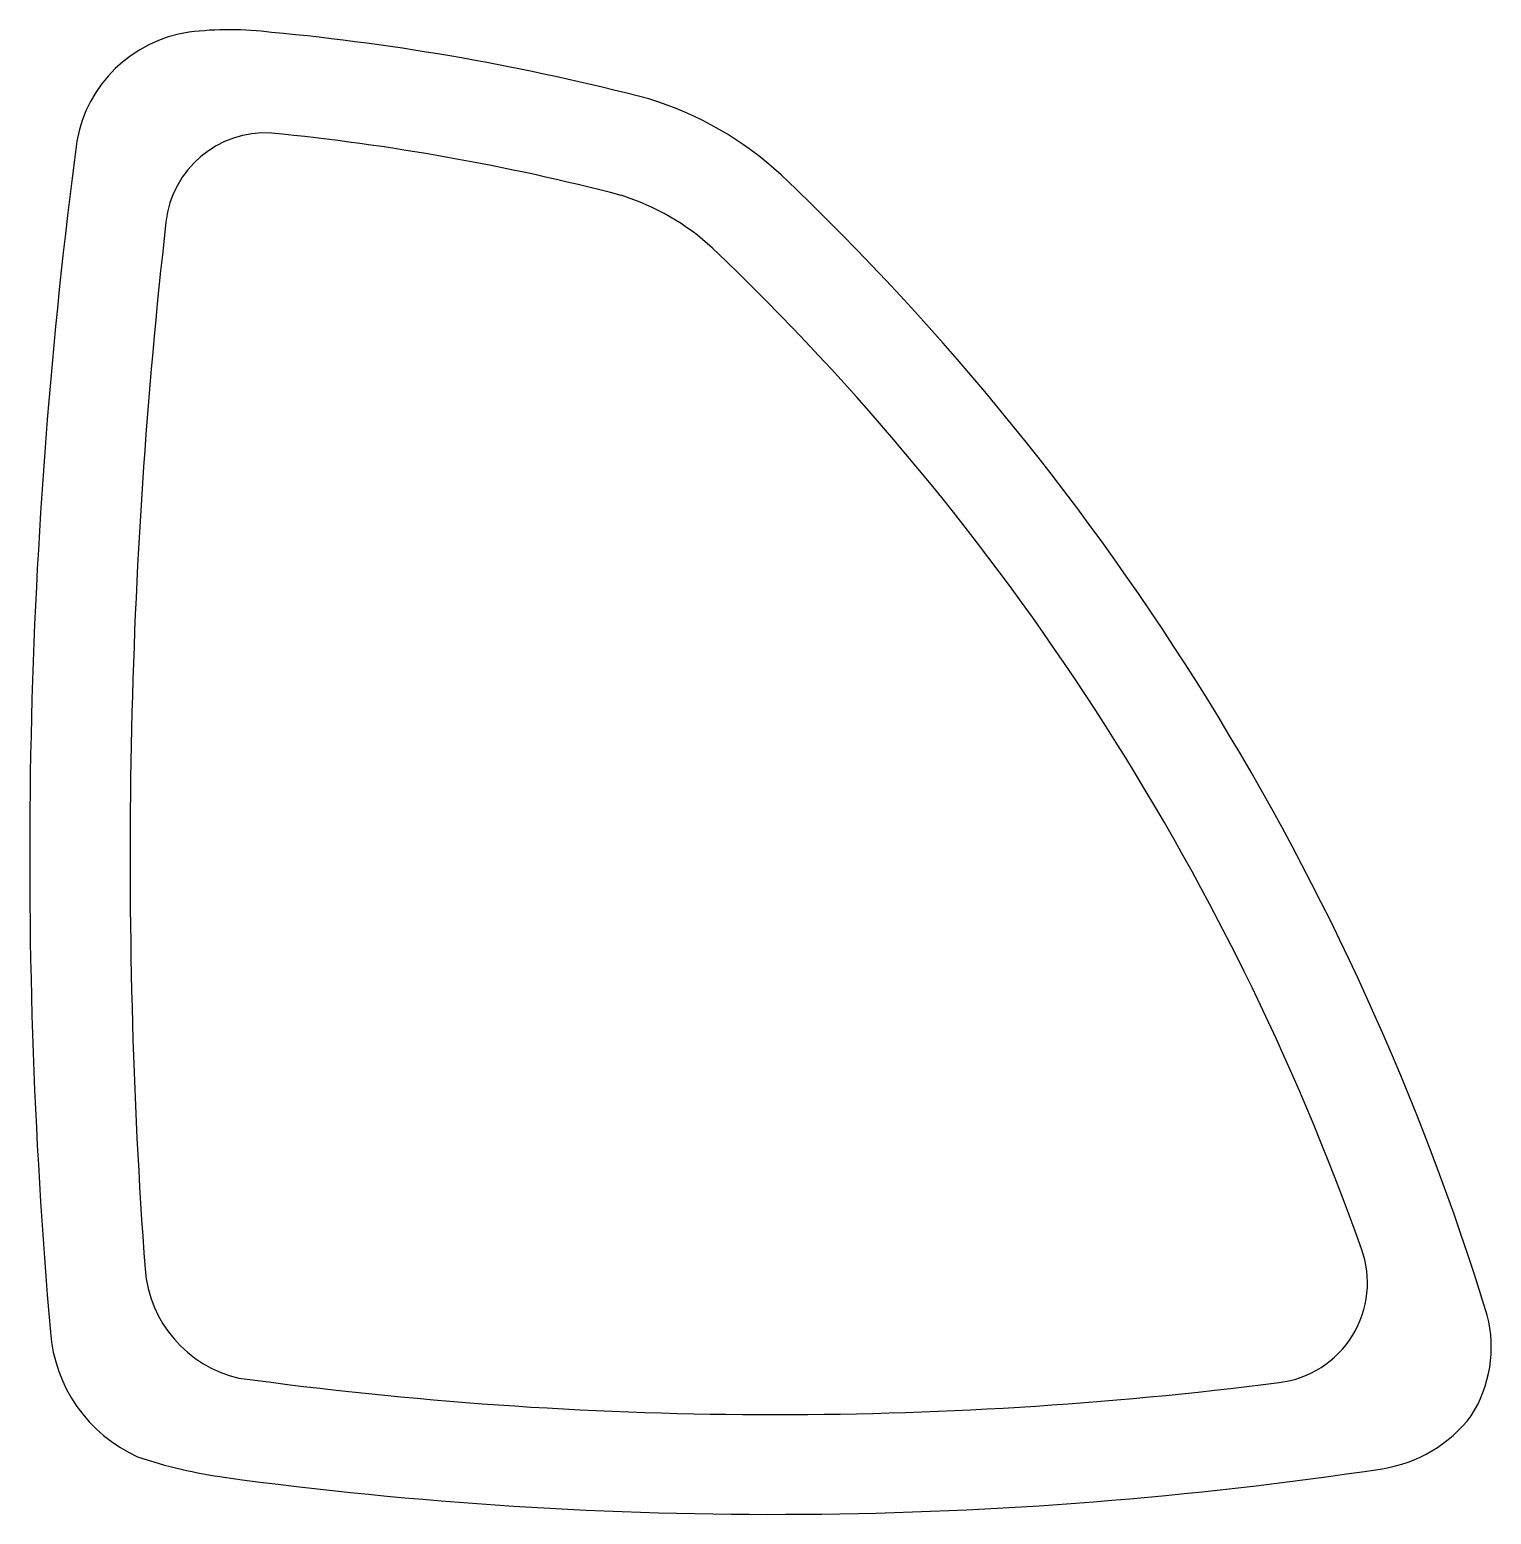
# Model space of a CAD drawing. Extents: x 455.3 to 491.8, y 581.9 to 618.9.
import ezdxf

# ---------------------------------------------------------------- set-up
doc = ezdxf.new("R2010")
doc.units = 0
doc.layers.get('0').update_dxf_attribs({"linetype": 'CONTINUOUS'})

msp = doc.modelspace()

# ---------------------------------------------------------------- linework, layer by layer
for centre, radius, start, end in [((459.773, 615.537), 3.325, 98.2922, 170.0974), ((460.309, 610.626), 8.264, 82.7473, 97.0609), ((455.821, 559.989), 59.095, 75.36387, 84.62854), ((468.238, 608.967), 8.577, 47.3156, 72.9469), ((461.203, 613.818), 2.5, 86.6086, 173.6274), ((455.821, 559.989), 56.595, 75.4213, 84.3919), ((591.442, 598.264), 136.12, 172.46698, 184.98878), ((428.611, 567.47), 65.954, 17.08531, 46.45025), ((468.238, 608.967), 6.077, 47.48, 72.487), ((598.744, 598.242), 140.92, 173.54076, 184.16849), ((428.019, 566.989), 64.21, 19.57592, 46.34525), ((486.167, 587.652), 2.5, 276.9048, 19.9046), ((461.209, 588.227), 3.021, 184.3375, 257.1365), ((488.564, 586.054), 3.19, 327.4445, 14.3905), ((459.546, 586.704), 3.718, 184.2694, 245.6134), ((473.926, 683.168), 98.798, 262.21112, 277.29302), ((488.505, 586.444), 3.463, 278.8768, 322.5223), ((461.793, 594.533), 11.836, 251.3666, 262.2728), ((473.857, 683.735), 101.851, 262.27778, 278.57249)]:
    msp.add_arc(centre, radius, start, end)

doc.saveas('drawing.dxf')
